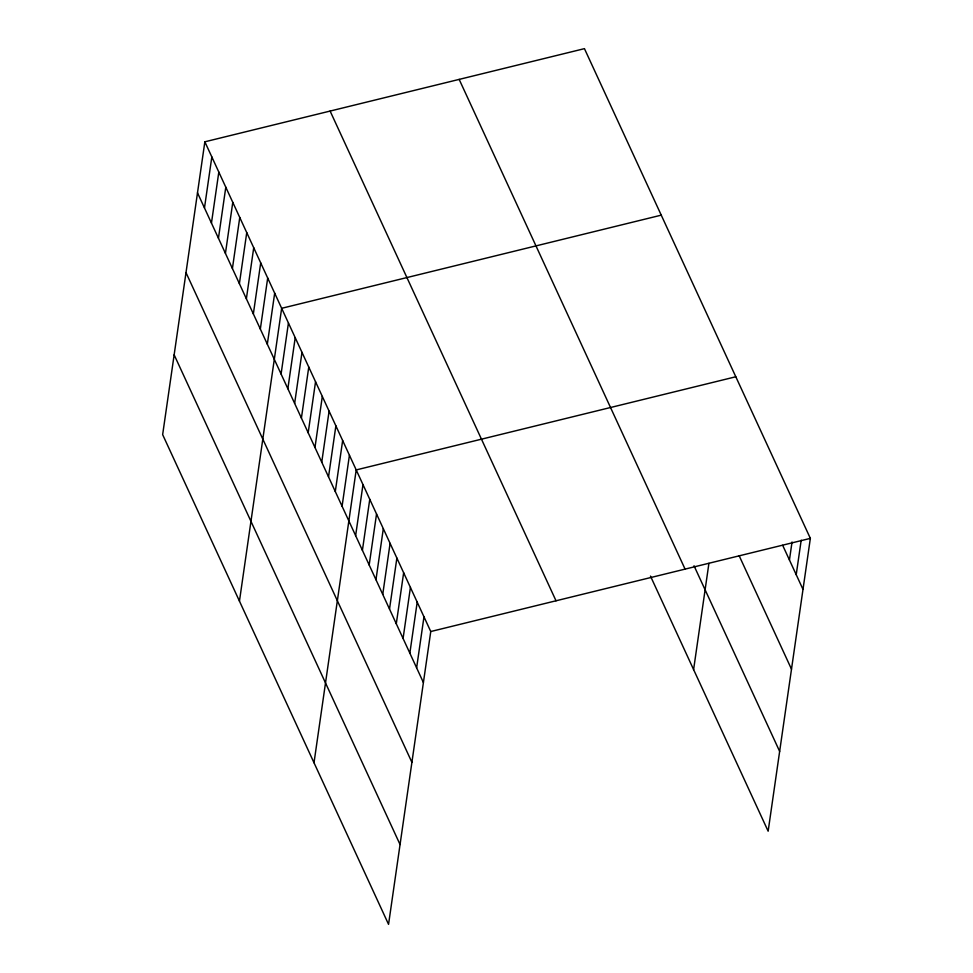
<?xml version="1.0" encoding="UTF-8"?>
<svg xmlns="http://www.w3.org/2000/svg" width="973" height="973" viewBox="0 0 973 973"><rect width="100%" height="100%" fill="white"/><g stroke="black" fill="none" stroke-linecap="round" stroke-linejoin="round"><path stroke-width="1.46" d="M204.853 141.803L162.649 434.627L388.555 924.35L430.759 631.526L204.853 141.803L584.445 48.65L810.351 538.373L768.147 831.197L650.475 576.089M204.476 207.954L211.834 156.945M211.457 223.085L218.816 172.075M218.451 238.227L225.797 187.217M225.432 253.369L232.778 202.36M232.413 268.499L239.759 217.49M239.394 283.642L246.741 232.632M246.376 298.772L253.722 247.762M253.357 313.914L260.703 262.905M260.338 329.044L267.697 278.035M267.32 344.187L274.678 293.177M239.455 601.132L281.659 308.307L661.251 215.155M281.088 374.009L288.434 323M287.862 388.701L295.208 337.692M294.637 403.394L301.983 352.384M301.411 418.086L308.769 367.076M308.186 432.778L315.544 381.769M314.972 447.471L322.318 396.461M321.747 462.163L329.093 411.153M328.521 476.855L335.88 425.846M335.296 491.547L342.654 440.538M342.082 506.24L349.429 455.23M314.011 762.747L356.203 469.923L735.795 376.77M355.631 535.624L362.978 484.615M362.406 550.317L369.764 499.307M369.181 565.009L376.539 513.999M375.967 579.701L383.313 528.692M382.742 594.394L390.088 543.384M389.516 609.086L396.875 558.076M396.291 623.778L403.649 572.769M403.077 638.47L410.424 587.461M409.852 653.163L417.198 602.153M416.626 667.843L423.973 616.833M693.603 669.582L708.916 563.355M789.444 559.998L792.034 541.997M796.218 574.69L801.193 540.185M430.759 631.526L810.351 538.373M782.669 545.306L802.993 589.383M739.127 555.656L791.499 669.181M694.017 565.751L779.653 751.399M459.171 79.397L685.077 569.12M330.115 111.068L556.021 600.791M197.495 192.812L423.401 682.535M186.001 272.61L411.907 762.333M174.155 354.829L400.061 844.552"/></g></svg>
